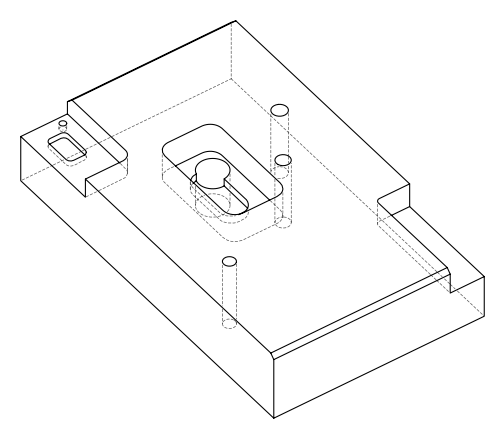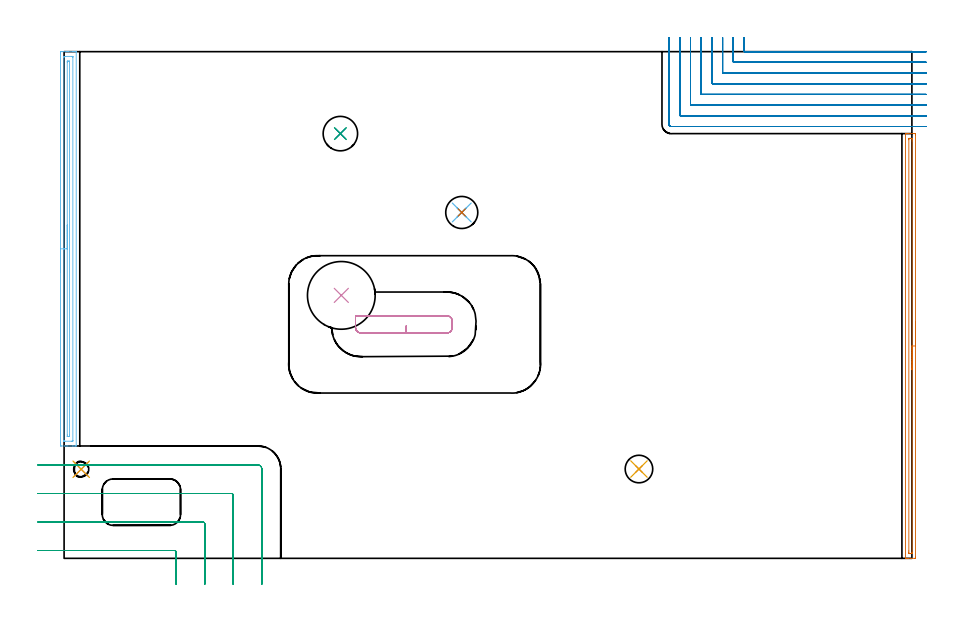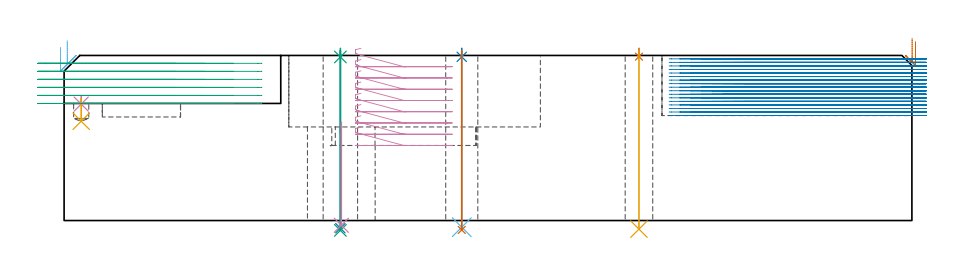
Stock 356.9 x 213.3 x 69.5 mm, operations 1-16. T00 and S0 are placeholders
(PLAN: 18 operations, 13 tool changes, 61.7 min)
(1 SPOT_DRILL | STEP1HOLE | NXT0321_9005460120000 | 0.03 min | 1 mm3)
(2 SPOT_DRILL_1 | STEP1HOLE_1 | NXT0321_9005460120000 | 0.03 min | 3 mm3)
(3 SPOT_DRILL_2 | STEP1HOLE_2 | NXT0321_9005460120000 | 0.03 min | 1 mm3)
(4 SPOT_DRILL_3 | STEP1POCKET | NXT0321_9005460120000 | 0.03 min | 2155 mm3)
(5 DRILL_THROUGH_HOLE_INTO_CENTER | STEP1HOLE | NXT0301_087 | 0.3 min | 7322 mm3)
(6 DRILL_THROUGH_HOLE_INTO_CENTER_1 | STEP1HOLE_1 | NXT0301_042 | 0.3 min | 2732 mm3)
(7 DRILL_TO_ENLARGE_THROUGH_HOLE | STEP1HOLE_1 | NXT0301_102 | 0.3 min | 7193 mm3)
(8 DRILL_THROUGH_HOLE_INTO_CENTER_2 | STEP1HOLE_2 | NXT0301_065 | 0.3 min | 4802 mm3)
(9 DRILL_TO_ENLARGE_THROUGH_HOLE_1 | STEP1HOLE_2 | NXT0301_106 | 0.3 min | 6650 mm3)
(10 INDEXABLE_INSERT_DRILL_THROUGH_HOLE_FROM_SOLID | STEP1HOLE_3 | NXT0302_028 | 0.18 min | 44310 mm3)
(11 DRILL_BLIND_HOLE_INTO_CENTER | STEP1POCKET | NXT0301_035 | 0.04 min | 228 mm3)
(12 AREA_MILL | FG_CHAMFER_SURFACE | UGT0205_001 | 4.16 min | 3707 mm3)
(13 AREA_MILL_1 | FG_CHAMFER_SURFACE_1 | UGT0205_001 | 3.03 min | 1604 mm3)
(14 MILL_CORNER_NOTCH_RECTANGULAR | CORNER_NOTCH_RECTANGULAR | NXT0201_008 | Follow Part, ap 1.5, ae 75% | 34.58 min | 91724 mm3)
(15 MILL_CORNER_NOTCH_RECTANGULAR_1 | CORNER_NOTCH_RECTANGULAR_1 | UGT0201_008 | Follow Part, ap 4, ae 75% | 5.77 min | 84481 mm3)
(16 MILL_OPEN_POCKET | POCKET_OPEN | UGT0201_094 | Follow Part, ap 5, ae 75% | 2.58 min | 49821 mm3)
(17 MILL_RECTANGULAR_POCKET | POCKET_RECTANGULAR_STRAIGHT | UGT0201_008 | Follow Part, ap 4, ae 75% | 8.78 min | 121792 mm3)
(18 MILL_RECTANGULAR_POCKET_1 | POCKET_RECTANGULAR_STRAIGHT_1 | NXT0201_009 | Follow Part, ap 2, ae 75% | 0.95 min | 3553 mm3)
(TOOL NXT0321_9005460120000 | NC Spot Drill, 142deg, 12mm, Carbide, Uncoated | D12 PA142 FL30 Z2)
(TOOL NXT0301_087 | Carbide Drill 11.6mm [860.1-1160-058A1-MM 2214] | D11.6 PA140 FL72 Z2)
(TOOL NXT0301_042 | Carbide Drill 7.1mm [860.1-0710-057A1-MM 2214] | D7.1 PA140 FL85 Z2)
(TOOL NXT0301_102 | Carbide Drill 13.5mm [860.1-1350-108A1-MM 2214] | D13.5 PA140 FL123 Z2)
(TOOL NXT0301_065 | Carbide Drill 9.4mm [860.1-0940-075A1-MM 2214] | D9.4 PA140 FL98 Z2)
(TOOL NXT0301_106 | Carbide Drill 14.5mm [860.1-1450-073A1-MM 2214] | D14.5 PA140 FL83 Z2)
(TOOL NXT0302_028 | Index. Insert Drill 28.5mm [880-D2850L32-03] | D28.5 PA176 FL86 Z2)
(TOOL NXT0301_035 | Carbide Drill 6.4mm [860.1-0640-032A1-MM 2214] | D6.4 PA140 FL53 Z2)
(TOOL UGT0205_001 | Chamfer Mill 20 x 3 x 45 deg. | D20 FL50 Z2)
(TOOL NXT0201_008 | ENDMILL 6mm [2P460-0600-NA 1630] | D6 FL26 Z6)
(TOOL UGT0201_008 | End Mill 16 mm | D16 FL32 Z4)
(TOOL UGT0201_094 | End mill 20 mm | D20 FL38 Z4)
(TOOL NXT0201_009 | ENDMILL 8mm [2P460-0800-NA 1630] | D8 FL26 Z6)
(OP 1 SPOT_DRILL)
G17 G21 G94 G90
T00 M6
G54
G17 G0 G90 X242. Y37.6 S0 M3
G43 Z79.5 H0
G94 G81 G98 Z68.992 F250. R72.5
G80
M5
M2
(OP 2 SPOT_DRILL_1)
G17 G21 G94 G90
T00 M6
G54
G17 G0 G90 X167.4 Y145.6 S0 M3
G43 Z79.5 H0
G94 G81 G98 Z68.915 F250. R72.5
G80
M5
M2
(OP 3 SPOT_DRILL_2)
G17 G21 G94 G90
T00 M6
G54
G17 G0 G90 X116.3 Y178.8 S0 M3
G43 Z79.5 H0
G94 G81 G98 Z68.872 F250. R72.5
G80
M5
M2
(OP 4 SPOT_DRILL_3)
G17 G21 G94 G90
T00 M6
G54
G17 G0 G90 X7.2 Y37.5 S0 M3
G43 Z79.5 H0
G94 G81 G98 Z49.025 F250. R52.3
G80
M5
M2
(OP 5 DRILL_THROUGH_HOLE_INTO_CENTER)
G17 G21 G94 G90
T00 M6
G54
G17 G0 G90 X242. Y37.6 S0 M3
G43 Z79.5 H1
G94 G73 G98 Z-3.611 F250. Q10.444 R71.5
G80
M5
M2
(OP 6 DRILL_THROUGH_HOLE_INTO_CENTER_1)
G17 G21 G94 G90
T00 M6
G54
G17 G0 G90 X167.4 Y145.6 S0 M3
G43 Z79.5 H1
G94 G73 G98 Z-2.792 F250. Q6.572 R71.5
G80
M5
M2
(OP 7 DRILL_TO_ENLARGE_THROUGH_HOLE)
G17 G21 G94 G90
T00 M6
G54
G17 G0 G90 X167.4 Y145.6 S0 M3
G43 Z79.5 H1
G94 G73 G98 Z-3.957 F250. Q12.243 R71.5
G80
M5
M2
(OP 8 DRILL_THROUGH_HOLE_INTO_CENTER_2)
G17 G21 G94 G90
T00 M6
G54
G17 G0 G90 X116.3 Y178.8 S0 M3
G43 Z79.5 H1
G94 G73 G98 Z-3.211 F250. Q9.089 R71.5
G80
M5
M2
(OP 9 DRILL_TO_ENLARGE_THROUGH_HOLE_1)
G17 G21 G94 G90
T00 M6
G54
G17 G0 G90 X116.3 Y178.8 S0 M3
G43 Z79.5 H1
G94 G73 G98 Z-4.139 F250. Q12.273 R71.5
G80
M5
M2
(OP 10 INDEXABLE_INSERT_DRILL_THROUGH_HOLE_FROM_SOLID)
G17 G21 G94 G90
T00 M6
G54
G17 G0 G90 X116.7 Y110.7 S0 M3
G43 Z79.5 H1
G94 G81 G98 Z-1.998 F250. R41.4
G80
M5
M2
(OP 11 DRILL_BLIND_HOLE_INTO_CENTER)
G17 G21 G94 G90
T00 M6
G54
G17 G0 G90 X7.2 Y37.5 S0 M3
G43 Z79.5 H1
G94 G81 G98 Z41.8 F250. R51.3
G80
M5
M2
(OP 12 AREA_MILL)
G17 G21 G94 G90
T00 M6
G54
G17 G0 G90 X-1.5 Y120.3 S1061 M3
G43 Z79.5 H0
Z72.9
G94 G1 Y120.338 Z72.028 F250.
Y120.452 Z71.163
Y120.641 Z70.312
Y120.903 Z69.48
Y121.237 Z68.674
Y121.64 Z67.9
Y122.108 Z67.164
Y122.64 Z66.472
Y123.229 Z65.829
Y123.872 Z65.24
Y124.564 Z64.708
Y125.3 Z64.24
Y126.074 Z63.837
Y126.88 Z63.503
Y127.712 Z63.241
Y128.564 Z63.052
Y129.428 Z62.938
Y130.3 Z62.9
Y212.442
X-1.498 Y212.715 Z62.902
X-1.491 Y213.293 Z62.905
X-1.464 Y213.297 Z62.933
X-0.88 Y213.3 Z63.515
X-0.573 Z63.823
X0.907 Z65.301
X1.521 Z65.918
X1.789 Z66.186
X3.587 Z67.982
X4.145 Z68.544
X4.713 Z69.112
X5.047 Y213.298 Z69.438
X5.08 Y213.295 Z69.472
X5.097 Y213.291 Z69.488
X5.1 Y213.161 Z69.5
Y47.439
X5.097 Y47.31 Z69.488
X5.048 Y47.307 Z69.44
X4.713 Y47.3 Z69.112
X4.145 Z68.544
X3.587 Z67.982
X1.521 Z65.918
X0.907 Z65.301
X0.32 Z64.715
X-1.136 Y47.301 Z63.26
X-1.464 Y47.303 Z62.932
X-1.491 Y47.307 Z62.905
X-1.497 Y47.885 Z62.903
X-1.5 Y48.503 Z62.9
Y130.3
X-0.086 Z64.314
X-0.085 Y210.933 Z64.315
Y211.031
X-0.081 Y211.13 Z64.319
X-0.072 Y211.29 Z64.328
X0.013 Y211.293 Z64.413
X0.54 Y211.299 Z64.94
X3.219 Y211.3 Z67.619
X3.587 Y211.298 Z67.987
X3.639 Y211.295 Z68.039
X3.669 Y211.29 Z68.069
X3.679 Y211.28 Z68.079
X3.681 Y211.228 Z68.081
X3.685 Y211.032 Z68.085
X3.686 Y210.933 Z68.086
X3.685 Y49.667 Z68.085
X3.684 Y49.569 Z68.084
X3.681 Y49.47 Z68.081
X3.672 Y49.31 Z68.072
X3.587 Y49.308 Z67.987
X3.06 Y49.301 Z67.46
X0.381 Y49.3 Z64.781
X0.013 Y49.302 Z64.413
X-0.039 Y49.305 Z64.361
X-0.069 Y49.31 Z64.331
X-0.079 Y49.32 Z64.321
X-0.081 Y49.371 Z64.319
X-0.085 Y49.568 Z64.315
X-0.086 Y49.667 Z64.314
Y130.3
X1.328 Z65.728
X1.329 Y208.73 Z65.729
X1.331 Y209.151 Z65.731
X1.333 Y209.268 Z65.733
X1.335 Y209.288 Z65.735
X1.403 Y209.294 Z65.803
X1.502 Y209.298 Z65.902
X1.651 Y209.3 Z66.051
X1.8 Z66.2
X1.949 Y209.298 Z66.349
X2.246 Y209.29 Z66.646
X2.266 Y209.286 Z66.666
X2.268 Y209.282 Z66.668
X2.271 Y209.26 Z66.671
Y209.219
Y209.151
Y51.87
X2.269 Y51.449 Z66.669
X2.267 Y51.332 Z66.667
X2.265 Y51.312 Z66.665
X2.197 Y51.306 Z66.597
X2.098 Y51.302 Z66.498
X1.949 Y51.3 Z66.349
X1.8 Z66.2
X1.651 Y51.302 Z66.051
X1.354 Y51.31 Z65.754
X1.334 Y51.314 Z65.734
X1.332 Y51.318 Z65.732
X1.329 Y51.34 Z65.729
X1.328 Y51.919 Z65.728
Y130.3
Y131.172 Z65.766
Y132.036 Z65.88
Y132.888 Z66.069
Y133.72 Z66.331
Y134.526 Z66.665
Y135.3 Z67.068
Y136.036 Z67.537
Y136.728 Z68.068
Y137.371 Z68.657
Y137.96 Z69.301
Y138.492 Z69.993
Y138.96 Z70.728
Y139.363 Z71.502
Y139.697 Z72.308
Y139.959 Z73.14
Y140.148 Z73.992
Y140.262 Z74.857
Y140.3 Z75.728
G0 Z79.5
M5
M2
(OP 13 AREA_MILL_1)
G17 G21 G94 G90
T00 M6
G54
G17 G0 G90 X358.4 Y99.4 S1061 M3
G43 Z79.5 H0
Z75.3
G94 G1 Y99.362 Z74.428 F250.
Y99.248 Z73.564
Y99.059 Z72.712
Y98.797 Z71.88
Y98.463 Z71.074
Y98.06 Z70.3
Y97.592 Z69.564
Y97.06 Z68.872
Y96.471 Z68.229
Y95.828 Z67.64
Y95.136 Z67.109
Y94.4 Z66.64
Y93.626 Z66.237
Y92.82 Z65.903
Y91.988 Z65.641
Y91.136 Z65.452
Y90.272 Z65.338
Y89.4 Z65.3
Y0.605
X358.397 Y0.249
X358.392 Y0.01 Z65.304
X358.049 Y0. Z65.646
X356.611 Z67.086
X355.426 Z68.269
X354.804 Z68.895
X354.45 Z69.249
X354.323 Y0.002 Z69.369
X354.202 Y0.01 Z69.488
X354.2 Y0.159 Z69.5
Y178.641
X354.202 Y178.79 Z69.488
X354.323 Y178.798 Z69.369
X354.45 Y178.8 Z69.249
X354.804 Z68.895
X355.426 Z68.269
X357.485 Z66.212
X358.049 Y178.796 Z65.646
X358.392 Y178.79 Z65.303
X358.397 Y178.551 Z65.3
X358.4 Y178.195
Y89.4
X356.986 Z66.714
X356.985 Y2.583 Z66.715
X356.983 Y2.39 Z66.717
X356.979 Y2.041 Z66.721
X356.973 Y2.01 Z66.727
X356.911 Y2.006 Z66.789
X356.809 Y2.002 Z66.891
X356.681 Y2. Z67.019
X356.3 Z67.4
X355.806 Y2.001 Z67.894
X355.664 Y2.006 Z68.036
X355.638 Y2.01 Z68.062
X355.621 Y2.016 Z68.079
X355.62 Y2.047 Z68.08
X355.616 Y2.196 Z68.084
X355.615 Y2.39 Z68.085
X355.614 Y3.09 Z68.086
X355.615 Y176.217 Z68.085
X355.617 Y176.41 Z68.083
X355.621 Y176.759 Z68.079
X355.627 Y176.79 Z68.073
X355.689 Y176.794 Z68.011
X355.791 Y176.798 Z67.909
X355.919 Y176.8 Z67.781
X356.3 Z67.4
X356.793 Y176.799 Z66.907
X356.936 Y176.794 Z66.764
X356.962 Y176.79 Z66.738
X356.979 Y176.784 Z66.721
X356.98 Y176.753 Z66.72
X356.984 Y176.604 Z66.716
X356.985 Y176.41 Z66.715
X356.986 Y175.71 Z66.714
Y89.4
Y88.528 Z66.752
Y87.664 Z66.866
Y86.812 Z67.055
Y85.98 Z67.317
Y85.174 Z67.651
Y84.4 Z68.054
Y83.664 Z68.523
Y82.972 Z69.054
Y82.329 Z69.643
Y81.74 Z70.286
Y81.208 Z70.979
Y80.74 Z71.714
Y80.337 Z72.488
Y80.003 Z73.294
Y79.741 Z74.126
Y79.552 Z74.978
Y79.438 Z75.843
Y79.4 Z76.714
G0 Z79.5
M5
M2
(OP 14 MILL_CORNER_NOTCH_RECTANGULAR)
G17 G21 G94 G90
T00 M6
G54
G17 G0 G90 X286.2 Y219.3 S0 M3
G43 Z79.565 H1
Z68.073
G94 G1 Y216.3 F250.
Y213.597 F500.
G3 X286.497 Y213.3 R0.3
G1 X359.723
X359.9
X362.9 Y213.283 F250.
G0 Z79.565
X281.7 Y219.3
Z68.073
G1 Y216.3
Y209.097 F500.
G3 X281.997 Y208.8 R0.3
G1 X359.723
X359.9 Y208.799
X362.9 Y208.78 F250.
G0 Z79.565
X277.2 Y219.3
Z68.073
G1 Y216.3
Y204.597 F500.
G3 X277.497 Y204.3 R0.3
G1 X359.723
X359.9 Y204.299
X362.9 Y204.276 F250.
G0 Z79.565
X272.7 Y219.3
Z68.073
G1 Y216.3
Y200.097 F500.
G3 X272.997 Y199.8 R0.3
G1 X359.723
X359.9 Y199.799
X362.9 Y199.77 F250.
G0 Z79.565
X268.2 Y219.3
Z68.073
G1 Y216.3
Y195.597 F500.
G3 X268.497 Y195.3 R0.3
G1 X359.723
X359.9 Y195.299
X362.9 Y195.259 F250.
G0 Z79.565
X263.7 Y219.3
Z68.073
G1 Y216.3
Y191.097 F500.
G3 X263.997 Y190.8 R0.3
G1 X359.723
X359.9 Y190.798
X362.899 Y190.739 F250.
G0 Z79.565
X259.2 Y219.3
Z68.073
G1 Y216.3
Y186.598 F500.
G3 X259.498 Y186.3 R0.3
G1 X359.723
X359.9 Y186.297
X362.898 Y186.178 F250.
G0 Z79.565
X254.7 Y219.3
Z68.073
G1 Y216.3
Y182.7 F500.
G3 X255.6 Y181.8 R0.9
G1 X359.723
X362.723 F250.
G0 Z79.565
X286.2 Y219.3
Z66.581
G1 Y216.3
Y213.597 F500.
G3 X286.497 Y213.3 R0.3
G1 X359.9
X362.9 F250.
G0 Z79.565
X281.7 Y219.3
Z66.581
G1 Y216.3
Y209.097 F500.
G3 X281.997 Y208.8 R0.3
G1 X359.9
X362.9 F250.
G0 Z79.565
X277.2 Y219.3
Z66.581
G1 Y216.3
Y204.597 F500.
G3 X277.497 Y204.3 R0.3
G1 X359.9
X362.9 F250.
G0 Z79.565
X272.7 Y219.3
Z66.581
G1 Y216.3
Y200.097 F500.
G3 X272.997 Y199.8 R0.3
G1 X359.9
X362.9 F250.
G0 Z79.565
X268.2 Y219.3
Z66.581
G1 Y216.3
Y195.597 F500.
G3 X268.497 Y195.3 R0.3
G1 X359.9
X362.9 F250.
G0 Z79.565
X263.7 Y219.3
Z66.581
G1 Y216.3
Y191.097 F500.
G3 X263.997 Y190.8 R0.3
G1 X359.9
X362.9 F250.
G0 Z79.565
X259.2 Y219.3
Z66.581
G1 Y216.3
Y186.598 F500.
G3 X259.498 Y186.3 R0.3
G1 X359.9
X362.9 F250.
G0 Z79.565
X254.7 Y219.3
Z66.581
G1 Y216.3
Y182.7 F500.
G3 X255.6 Y181.8 R0.9
G1 X359.9
X362.9 F250.
G0 Z79.565
X286.2 Y219.3
Z65.089
G1 Y216.3
Y213.597 F500.
G3 X286.497 Y213.3 R0.3
G1 X359.9
X362.9 F250.
G0 Z79.565
X281.7 Y219.3
Z65.089
G1 Y216.3
Y209.097 F500.
G3 X281.997 Y208.8 R0.3
G1 X359.9
X362.9 F250.
G0 Z79.565
X277.2 Y219.3
Z65.089
G1 Y216.3
Y204.597 F500.
G3 X277.497 Y204.3 R0.3
G1 X359.9
X362.9 F250.
G0 Z79.565
X272.7 Y219.3
Z65.089
G1 Y216.3
Y200.097 F500.
G3 X272.997 Y199.8 R0.3
G1 X359.9
X362.9 F250.
G0 Z79.565
X268.2 Y219.3
Z65.089
G1 Y216.3
Y195.597 F500.
G3 X268.497 Y195.3 R0.3
G1 X359.9
X362.9 F250.
G0 Z79.565
X263.7 Y219.3
Z65.089
G1 Y216.3
Y191.097 F500.
G3 X263.997 Y190.8 R0.3
G1 X359.9
X362.9 F250.
G0 Z79.565
X259.2 Y219.3
Z65.089
G1 Y216.3
Y186.598 F500.
G3 X259.498 Y186.3 R0.3
G1 X359.9
X362.9 F250.
G0 Z79.565
X254.7 Y219.3
Z65.089
G1 Y216.3
Y182.7 F500.
G3 X255.6 Y181.8 R0.9
G1 X359.9
X362.9 F250.
G0 Z79.565
X286.2 Y219.3
Z63.597
G1 Y216.3
Y213.597 F500.
G3 X286.497 Y213.3 R0.3
G1 X359.9
X362.9 F250.
G0 Z79.565
X281.7 Y219.3
Z63.597
G1 Y216.3
Y209.097 F500.
G3 X281.997 Y208.8 R0.3
G1 X359.9
X362.9 F250.
G0 Z79.565
X277.2 Y219.3
Z63.597
G1 Y216.3
Y204.597 F500.
G3 X277.497 Y204.3 R0.3
G1 X359.9
X362.9 F250.
G0 Z79.565
X272.7 Y219.3
Z63.597
G1 Y216.3
Y200.097 F500.
G3 X272.997 Y199.8 R0.3
G1 X359.9
X362.9 F250.
G0 Z79.565
X268.2 Y219.3
Z63.597
G1 Y216.3
Y195.597 F500.
G3 X268.497 Y195.3 R0.3
G1 X359.9
X362.9 F250.
G0 Z79.565
X263.7 Y219.3
Z63.597
G1 Y216.3
Y191.097 F500.
G3 X263.997 Y190.8 R0.3
G1 X359.9
X362.9 F250.
G0 Z79.565
X259.2 Y219.3
Z63.597
G1 Y216.3
Y186.598 F500.
G3 X259.498 Y186.3 R0.3
G1 X359.9
X362.9 F250.
G0 Z79.565
X254.7 Y219.3
Z63.597
G1 Y216.3
Y182.7 F500.
G3 X255.6 Y181.8 R0.9
G1 X359.9
X362.9 F250.
G0 Z79.565
X286.2 Y219.3
Z62.105
G1 Y216.3
Y213.597 F500.
G3 X286.497 Y213.3 R0.3
G1 X359.9
X362.9 F250.
G0 Z79.565
X281.7 Y219.3
Z62.105
G1 Y216.3
Y209.097 F500.
G3 X281.997 Y208.8 R0.3
G1 X359.9
X362.9 F250.
G0 Z79.565
X277.2 Y219.3
Z62.105
G1 Y216.3
Y204.597 F500.
G3 X277.497 Y204.3 R0.3
G1 X359.9
X362.9 F250.
G0 Z79.565
X272.7 Y219.3
Z62.105
G1 Y216.3
Y200.097 F500.
G3 X272.997 Y199.8 R0.3
G1 X359.9
X362.9 F250.
G0 Z79.565
X268.2 Y219.3
Z62.105
G1 Y216.3
Y195.597 F500.
G3 X268.497 Y195.3 R0.3
G1 X359.9
X362.9 F250.
G0 Z79.565
X263.7 Y219.3
Z62.105
G1 Y216.3
Y191.097 F500.
G3 X263.997 Y190.8 R0.3
G1 X359.9
X362.9 F250.
G0 Z79.565
X259.2 Y219.3
Z62.105
G1 Y216.3
Y186.598 F500.
G3 X259.498 Y186.3 R0.3
G1 X359.9
X362.9 F250.
G0 Z79.565
X254.7 Y219.3
Z62.105
G1 Y216.3
Y182.7 F500.
G3 X255.6 Y181.8 R0.9
G1 X359.9
X362.9 F250.
G0 Z79.565
X286.2 Y219.3
Z60.613
G1 Y216.3
Y213.597 F500.
G3 X286.497 Y213.3 R0.3
G1 X359.9
X362.9 F250.
G0 Z79.565
X281.7 Y219.3
Z60.613
G1 Y216.3
Y209.097 F500.
G3 X281.997 Y208.8 R0.3
G1 X359.9
X362.9 F250.
G0 Z79.565
X277.2 Y219.3
Z60.613
G1 Y216.3
Y204.597 F500.
G3 X277.497 Y204.3 R0.3
G1 X359.9
X362.9 F250.
G0 Z79.565
X272.7 Y219.3
Z60.613
G1 Y216.3
Y200.097 F500.
G3 X272.997 Y199.8 R0.3
G1 X359.9
X362.9 F250.
G0 Z79.565
X268.2 Y219.3
Z60.613
G1 Y216.3
Y195.597 F500.
G3 X268.497 Y195.3 R0.3
G1 X359.9
X362.9 F250.
G0 Z79.565
X263.7 Y219.3
Z60.613
G1 Y216.3
Y191.097 F500.
G3 X263.997 Y190.8 R0.3
G1 X359.9
X362.9 F250.
G0 Z79.565
X259.2 Y219.3
Z60.613
G1 Y216.3
Y186.598 F500.
G3 X259.498 Y186.3 R0.3
G1 X359.9
X362.9 F250.
G0 Z79.565
X254.7 Y219.3
Z60.613
G1 Y216.3
Y182.7 F500.
G3 X255.6 Y181.8 R0.9
G1 X359.9
X362.9 F250.
G0 Z79.565
X286.2 Y219.3
Z59.121
G1 Y216.3
Y213.597 F500.
G3 X286.497 Y213.3 R0.3
G1 X359.9
X362.9 F250.
G0 Z79.565
X281.7 Y219.3
Z59.121
G1 Y216.3
Y209.097 F500.
G3 X281.997 Y208.8 R0.3
G1 X359.9
X362.9 F250.
G0 Z79.565
X277.2 Y219.3
Z59.121
G1 Y216.3
Y204.597 F500.
G3 X277.497 Y204.3 R0.3
G1 X359.9
X362.9 F250.
G0 Z79.565
X272.7 Y219.3
Z59.121
G1 Y216.3
Y200.097 F500.
G3 X272.997 Y199.8 R0.3
G1 X359.9
X362.9 F250.
G0 Z79.565
X268.2 Y219.3
Z59.121
G1 Y216.3
Y195.597 F500.
G3 X268.497 Y195.3 R0.3
G1 X359.9
X362.9 F250.
G0 Z79.565
X263.7 Y219.3
Z59.121
G1 Y216.3
Y191.097 F500.
G3 X263.997 Y190.8 R0.3
G1 X359.9
X362.9 F250.
G0 Z79.565
X259.2 Y219.3
Z59.121
G1 Y216.3
Y186.598 F500.
G3 X259.498 Y186.3 R0.3
G1 X359.9
X362.9 F250.
G0 Z79.565
X254.7 Y219.3
Z59.121
G1 Y216.3
Y182.7 F500.
G3 X255.6 Y181.8 R0.9
G1 X359.9
X362.9 F250.
G0 Z79.565
X286.2 Y219.3
Z57.629
G1 Y216.3
Y213.597 F500.
G3 X286.497 Y213.3 R0.3
G1 X359.9
X362.9 F250.
G0 Z79.565
X281.7 Y219.3
Z57.629
G1 Y216.3
Y209.097 F500.
G3 X281.997 Y208.8 R0.3
G1 X359.9
X362.9 F250.
G0 Z79.565
X277.2 Y219.3
Z57.629
G1 Y216.3
Y204.597 F500.
G3 X277.497 Y204.3 R0.3
G1 X359.9
X362.9 F250.
G0 Z79.565
X272.7 Y219.3
Z57.629
G1 Y216.3
Y200.097 F500.
G3 X272.997 Y199.8 R0.3
G1 X359.9
X362.9 F250.
G0 Z79.565
X268.2 Y219.3
Z57.629
G1 Y216.3
Y195.597 F500.
G3 X268.497 Y195.3 R0.3
G1 X359.9
X362.9 F250.
G0 Z79.565
X263.7 Y219.3
Z57.629
G1 Y216.3
Y191.097 F500.
G3 X263.997 Y190.8 R0.3
G1 X359.9
X362.9 F250.
G0 Z79.565
X259.2 Y219.3
Z57.629
G1 Y216.3
Y186.598 F500.
G3 X259.498 Y186.3 R0.3
G1 X359.9
X362.9 F250.
G0 Z79.565
X254.7 Y219.3
Z57.629
G1 Y216.3
Y182.7 F500.
G3 X255.6 Y181.8 R0.9
G1 X359.9
X362.9 F250.
G0 Z79.565
X286.2 Y219.3
Z56.137
G1 Y216.3
Y213.597 F500.
G3 X286.497 Y213.3 R0.3
G1 X359.9
X362.9 F250.
G0 Z79.565
X281.7 Y219.3
Z56.137
G1 Y216.3
Y209.097 F500.
G3 X281.997 Y208.8 R0.3
G1 X359.9
X362.9 F250.
G0 Z79.565
X277.2 Y219.3
Z56.137
G1 Y216.3
Y204.597 F500.
G3 X277.497 Y204.3 R0.3
G1 X359.9
X362.9 F250.
G0 Z79.565
X272.7 Y219.3
Z56.137
G1 Y216.3
Y200.097 F500.
G3 X272.997 Y199.8 R0.3
G1 X359.9
X362.9 F250.
G0 Z79.565
X268.2 Y219.3
Z56.137
G1 Y216.3
Y195.597 F500.
G3 X268.497 Y195.3 R0.3
G1 X359.9
X362.9 F250.
G0 Z79.565
X263.7 Y219.3
Z56.137
G1 Y216.3
Y191.097 F500.
G3 X263.997 Y190.8 R0.3
G1 X359.9
X362.9 F250.
G0 Z79.565
X259.2 Y219.3
Z56.137
G1 Y216.3
Y186.598 F500.
G3 X259.498 Y186.3 R0.3
G1 X359.9
X362.9 F250.
G0 Z79.565
X254.7 Y219.3
Z56.137
G1 Y216.3
Y182.7 F500.
G3 X255.6 Y181.8 R0.9
G1 X359.9
X362.9 F250.
G0 Z79.565
X286.2 Y219.3
Z54.645
G1 Y216.3
Y213.597 F500.
G3 X286.497 Y213.3 R0.3
G1 X359.9
X362.9 F250.
G0 Z79.565
X281.7 Y219.3
Z54.645
G1 Y216.3
Y209.097 F500.
G3 X281.997 Y208.8 R0.3
G1 X359.9
X362.9 F250.
G0 Z79.565
X277.2 Y219.3
Z54.645
G1 Y216.3
Y204.597 F500.
G3 X277.497 Y204.3 R0.3
G1 X359.9
X362.9 F250.
G0 Z79.565
X272.7 Y219.3
Z54.645
G1 Y216.3
Y200.097 F500.
G3 X272.997 Y199.8 R0.3
G1 X359.9
X362.9 F250.
G0 Z79.565
X268.2 Y219.3
Z54.645
G1 Y216.3
Y195.597 F500.
G3 X268.497 Y195.3 R0.3
G1 X359.9
X362.9 F250.
G0 Z79.565
X263.7 Y219.3
Z54.645
G1 Y216.3
Y191.097 F500.
G3 X263.997 Y190.8 R0.3
G1 X359.9
X362.9 F250.
G0 Z79.565
X259.2 Y219.3
Z54.645
G1 Y216.3
Y186.598 F500.
G3 X259.498 Y186.3 R0.3
G1 X359.9
X362.9 F250.
G0 Z79.565
X254.7 Y219.3
Z54.645
G1 Y216.3
Y182.7 F500.
G3 X255.6 Y181.8 R0.9
G1 X359.9
X362.9 F250.
G0 Z79.565
X286.2 Y219.3
Z53.152
G1 Y216.3
Y213.597 F500.
G3 X286.497 Y213.3 R0.3
G1 X359.9
X362.9 F250.
G0 Z79.565
X281.7 Y219.3
Z53.152
G1 Y216.3
Y209.097 F500.
G3 X281.997 Y208.8 R0.3
G1 X359.9
X362.9 F250.
G0 Z79.565
X277.2 Y219.3
Z53.152
G1 Y216.3
Y204.597 F500.
G3 X277.497 Y204.3 R0.3
G1 X359.9
X362.9 F250.
G0 Z79.565
X272.7 Y219.3
Z53.152
G1 Y216.3
Y200.097 F500.
G3 X272.997 Y199.8 R0.3
G1 X359.9
X362.9 F250.
G0 Z79.565
X268.2 Y219.3
Z53.152
G1 Y216.3
Y195.597 F500.
G3 X268.497 Y195.3 R0.3
G1 X359.9
X362.9 F250.
G0 Z79.565
X263.7 Y219.3
Z53.152
G1 Y216.3
Y191.097 F500.
G3 X263.997 Y190.8 R0.3
G1 X359.9
X362.9 F250.
G0 Z79.565
X259.2 Y219.3
Z53.152
G1 Y216.3
Y186.598 F500.
G3 X259.498 Y186.3 R0.3
G1 X359.9
X362.9 F250.
G0 Z79.565
X254.7 Y219.3
Z53.152
G1 Y216.3
Y182.7 F500.
G3 X255.6 Y181.8 R0.9
G1 X359.9
X362.9 F250.
G0 Z79.565
X286.2 Y219.3
Z51.66
G1 Y216.3
Y213.597 F500.
G3 X286.497 Y213.3 R0.3
G1 X359.9
X362.9 F250.
G0 Z79.565
X281.7 Y219.3
Z51.66
G1 Y216.3
Y209.097 F500.
G3 X281.997 Y208.8 R0.3
G1 X359.9
X362.9 F250.
G0 Z79.565
X277.2 Y219.3
Z51.66
G1 Y216.3
Y204.597 F500.
G3 X277.497 Y204.3 R0.3
G1 X359.9
X362.9 F250.
G0 Z79.565
X272.7 Y219.3
Z51.66
G1 Y216.3
Y200.097 F500.
G3 X272.997 Y199.8 R0.3
G1 X359.9
X362.9 F250.
G0 Z79.565
X268.2 Y219.3
Z51.66
G1 Y216.3
Y195.597 F500.
G3 X268.497 Y195.3 R0.3
G1 X359.9
X362.9 F250.
G0 Z79.565
X263.7 Y219.3
Z51.66
G1 Y216.3
Y191.097 F500.
G3 X263.997 Y190.8 R0.3
G1 X359.9
X362.9 F250.
G0 Z79.565
X259.2 Y219.3
Z51.66
G1 Y216.3
Y186.598 F500.
G3 X259.498 Y186.3 R0.3
G1 X359.9
X362.9 F250.
G0 Z79.565
X254.7 Y219.3
Z51.66
G1 Y216.3
Y182.7 F500.
G3 X255.6 Y181.8 R0.9
G1 X359.9
X362.9 F250.
G0 Z79.565
X286.2 Y219.3
Z50.168
G1 Y216.3
Y213.597 F500.
G3 X286.497 Y213.3 R0.3
G1 X359.9
X362.9 F250.
G0 Z79.565
X281.7 Y219.3
Z50.168
G1 Y216.3
Y209.097 F500.
G3 X281.997 Y208.8 R0.3
G1 X359.9
X362.9 F250.
G0 Z79.565
X277.2 Y219.3
Z50.168
G1 Y216.3
Y204.597 F500.
G3 X277.497 Y204.3 R0.3
G1 X359.9
X362.9 F250.
G0 Z79.565
X272.7 Y219.3
Z50.168
G1 Y216.3
Y200.097 F500.
G3 X272.997 Y199.8 R0.3
G1 X359.9
X362.9 F250.
G0 Z79.565
X268.2 Y219.3
Z50.168
G1 Y216.3
Y195.597 F500.
G3 X268.497 Y195.3 R0.3
G1 X359.9
X362.9 F250.
G0 Z79.565
X263.7 Y219.3
Z50.168
G1 Y216.3
Y191.097 F500.
G3 X263.997 Y190.8 R0.3
G1 X359.9
X362.9 F250.
G0 Z79.565
X259.2 Y219.3
Z50.168
G1 Y216.3
Y186.598 F500.
G3 X259.498 Y186.3 R0.3
G1 X359.9
X362.9 F250.
G0 Z79.565
X254.7 Y219.3
Z50.168
G1 Y216.3
Y182.7 F500.
G3 X255.6 Y181.8 R0.9
G1 X359.9
X362.9 F250.
G0 Z79.565
X286.2 Y219.3
Z48.676
G1 Y216.3
Y213.597 F500.
G3 X286.497 Y213.3 R0.3
G1 X359.9
X362.9 F250.
G0 Z79.565
X281.7 Y219.3
Z48.676
G1 Y216.3
Y209.097 F500.
G3 X281.997 Y208.8 R0.3
G1 X359.9
X362.9 F250.
G0 Z79.565
X277.2 Y219.3
Z48.676
G1 Y216.3
Y204.597 F500.
G3 X277.497 Y204.3 R0.3
G1 X359.9
X362.9 F250.
G0 Z79.565
X272.7 Y219.3
Z48.676
G1 Y216.3
Y200.097 F500.
G3 X272.997 Y199.8 R0.3
G1 X359.9
X362.9 F250.
G0 Z79.565
X268.2 Y219.3
Z48.676
G1 Y216.3
Y195.597 F500.
G3 X268.497 Y195.3 R0.3
G1 X359.9
X362.9 F250.
G0 Z79.565
X263.7 Y219.3
Z48.676
G1 Y216.3
Y191.097 F500.
G3 X263.997 Y190.8 R0.3
G1 X359.9
X362.9 F250.
G0 Z79.565
X259.2 Y219.3
Z48.676
G1 Y216.3
Y186.598 F500.
G3 X259.498 Y186.3 R0.3
G1 X359.9
X362.9 F250.
G0 Z79.565
X254.7 Y219.3
Z48.676
G1 Y216.3
Y182.7 F500.
G3 X255.6 Y181.8 R0.9
G1 X359.9
X362.9 F250.
G0 Z79.565
X286.2 Y219.3
Z47.184
G1 Y216.3
Y213.597 F500.
G3 X286.497 Y213.3 R0.3
G1 X359.9
X362.9 F250.
G0 Z79.565
X281.7 Y219.3
Z47.184
G1 Y216.3
Y209.097 F500.
G3 X281.997 Y208.8 R0.3
G1 X359.9
X362.9 F250.
G0 Z79.565
X277.2 Y219.3
Z47.184
G1 Y216.3
Y204.597 F500.
G3 X277.497 Y204.3 R0.3
G1 X359.9
X362.9 F250.
G0 Z79.565
X272.7 Y219.3
Z47.184
G1 Y216.3
Y200.097 F500.
G3 X272.997 Y199.8 R0.3
G1 X359.9
X362.9 F250.
G0 Z79.565
X268.2 Y219.3
Z47.184
G1 Y216.3
Y195.597 F500.
G3 X268.497 Y195.3 R0.3
G1 X359.9
X362.9 F250.
G0 Z79.565
X263.7 Y219.3
Z47.184
G1 Y216.3
Y191.097 F500.
G3 X263.997 Y190.8 R0.3
G1 X359.9
X362.9 F250.
G0 Z79.565
X259.2 Y219.3
Z47.184
G1 Y216.3
Y186.598 F500.
G3 X259.498 Y186.3 R0.3
G1 X359.9
X362.9 F250.
G0 Z79.565
X254.7 Y219.3
Z47.184
G1 Y216.3
Y182.7 F500.
G3 X255.6 Y181.8 R0.9
G1 X359.9
X362.9 F250.
G0 Z79.565
X286.2 Y219.3
Z45.692
G1 Y216.3
Y213.597 F500.
G3 X286.497 Y213.3 R0.3
G1 X359.9
X362.9 F250.
G0 Z79.565
X281.7 Y219.3
Z45.692
G1 Y216.3
Y209.097 F500.
G3 X281.997 Y208.8 R0.3
G1 X359.9
X362.9 F250.
G0 Z79.565
X277.2 Y219.3
Z45.692
G1 Y216.3
Y204.597 F500.
G3 X277.497 Y204.3 R0.3
G1 X359.9
X362.9 F250.
G0 Z79.565
X272.7 Y219.3
Z45.692
G1 Y216.3
Y200.097 F500.
G3 X272.997 Y199.8 R0.3
G1 X359.9
X362.9 F250.
G0 Z79.565
X268.2 Y219.3
Z45.692
G1 Y216.3
Y195.597 F500.
G3 X268.497 Y195.3 R0.3
G1 X359.9
X362.9 F250.
G0 Z79.565
X263.7 Y219.3
Z45.692
G1 Y216.3
Y191.097 F500.
G3 X263.997 Y190.8 R0.3
G1 X359.9
X362.9 F250.
G0 Z79.565
X259.2 Y219.3
Z45.692
G1 Y216.3
Y186.598 F500.
G3 X259.498 Y186.3 R0.3
G1 X359.9
X362.9 F250.
G0 Z79.565
X254.7 Y219.3
Z45.692
G1 Y216.3
Y182.7 F500.
G3 X255.6 Y181.8 R0.9
G1 X359.9
X362.9 F250.
G0 Z79.565
X286.2 Y219.3
Z44.2
G1 Y216.3
Y213.597 F500.
G3 X286.497 Y213.3 R0.3
G1 X359.9
X362.9 F250.
G0 Z79.565
X281.7 Y219.3
Z44.2
G1 Y216.3
Y209.097 F500.
G3 X281.997 Y208.8 R0.3
G1 X359.9
X362.9 F250.
G0 Z79.565
X277.2 Y219.3
Z44.2
G1 Y216.3
Y204.597 F500.
G3 X277.497 Y204.3 R0.3
G1 X359.9
X362.9 F250.
G0 Z79.565
X272.7 Y219.3
Z44.2
G1 Y216.3
Y200.097 F500.
G3 X272.997 Y199.8 R0.3
G1 X359.9
X362.9 F250.
G0 Z79.565
X268.2 Y219.3
Z44.2
G1 Y216.3
Y195.597 F500.
G3 X268.497 Y195.3 R0.3
G1 X359.9
X362.9 F250.
G0 Z79.565
X263.7 Y219.3
Z44.2
G1 Y216.3
Y191.097 F500.
G3 X263.997 Y190.8 R0.3
G1 X359.9
X362.9 F250.
G0 Z79.565
X259.2 Y219.3
Z44.2
G1 Y216.3
Y186.598 F500.
G3 X259.498 Y186.3 R0.3
G1 X359.9
X362.9 F250.
G0 Z79.565
X254.7 Y219.3
Z44.2
G1 Y216.3
Y182.7 F500.
G3 X255.6 Y181.8 R0.9
G1 X359.9
X362.9 F250.
G0 Z79.565
M5
M2
(OP 15 MILL_CORNER_NOTCH_RECTANGULAR_1)
G17 G21 G94 G90
T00 M6
G54
G17 G0 G90 X47.2 Y-11. S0 M3
G43 Z79.565 H0
Z66.188
G94 G1 Y-8. F250.
Y2.505 F500.
G3 X46.405 Y3.3 R0.8
G1 X-8.
X-11. F250.
G0 Z79.565
X59.2 Y-11.
Z66.188
G1 Y-8.
Y14.504 F500.
G3 X58.404 Y15.3 R0.8
G1 X-8.
X-11. F250.
G0 Z79.565
X71.2 Y-11.
Z66.188
G1 Y-8.
Y26.504 F500.
G3 X70.404 Y27.3 R0.8
G1 X-8.
X-11. F250.
G0 Z79.565
X83.2 Y-11.
Z66.188
G1 Y-8.
Y37.7 F500.
G3 X81.6 Y39.3 R1.6
G1 X-8.
X-11. F250.
G0 Z79.565
X47.2 Y-11.
Z62.81
G1 Y-8.
Y2.505 F500.
G3 X46.405 Y3.3 R0.8
G1 X-8.
X-11. F250.
G0 Z79.565
X59.2 Y-11.
Z62.81
G1 Y-8.
Y14.504 F500.
G3 X58.404 Y15.3 R0.8
G1 X-8.
X-11. F250.
G0 Z79.565
X71.2 Y-11.
Z62.81
G1 Y-8.
Y26.504 F500.
G3 X70.404 Y27.3 R0.8
G1 X-8.
X-11. F250.
G0 Z79.565
X83.2 Y-11.
Z62.81
G1 Y-8.
Y37.7 F500.
G3 X81.6 Y39.3 R1.6
G1 X-8.
X-11. F250.
G0 Z79.565
X47.2 Y-11.
Z59.433
G1 Y-8.
Y2.505 F500.
G3 X46.405 Y3.3 R0.8
G1 X-8.
X-11. F250.
G0 Z79.565
X59.2 Y-11.
Z59.433
G1 Y-8.
Y14.504 F500.
G3 X58.404 Y15.3 R0.8
G1 X-8.
X-11. F250.
G0 Z79.565
X71.2 Y-11.
Z59.433
G1 Y-8.
Y26.504 F500.
G3 X70.404 Y27.3 R0.8
G1 X-8.
X-11. F250.
G0 Z79.565
X83.2 Y-11.
Z59.433
G1 Y-8.
Y37.7 F500.
G3 X81.6 Y39.3 R1.6
G1 X-8.
X-11. F250.
G0 Z79.565
X47.2 Y-11.
Z56.055
G1 Y-8.
Y2.505 F500.
G3 X46.405 Y3.3 R0.8
G1 X-8.
X-11. F250.
G0 Z79.565
X59.2 Y-11.
Z56.055
G1 Y-8.
Y14.504 F500.
G3 X58.404 Y15.3 R0.8
G1 X-8.
X-11. F250.
G0 Z79.565
X71.2 Y-11.
Z56.055
G1 Y-8.
Y26.504 F500.
G3 X70.404 Y27.3 R0.8
G1 X-8.
X-11. F250.
G0 Z79.565
X83.2 Y-11.
Z56.055
G1 Y-8.
Y37.7 F500.
G3 X81.6 Y39.3 R1.6
G1 X-8.
X-11. F250.
G0 Z79.565
X47.2 Y-11.
Z52.678
G1 Y-8.
Y2.505 F500.
G3 X46.405 Y3.3 R0.8
G1 X-8.
X-11. F250.
G0 Z79.565
X59.2 Y-11.
Z52.678
G1 Y-8.
Y14.504 F500.
G3 X58.404 Y15.3 R0.8
G1 X-8.
X-11. F250.
G0 Z79.565
X71.2 Y-11.
Z52.678
G1 Y-8.
Y26.504 F500.
G3 X70.404 Y27.3 R0.8
G1 X-8.
X-11. F250.
G0 Z79.565
X83.2 Y-11.
Z52.678
G1 Y-8.
Y37.7 F500.
G3 X81.6 Y39.3 R1.6
G1 X-8.
X-11. F250.
G0 Z79.565
X47.2 Y-11.
Z49.3
G1 Y-8.
Y2.505 F500.
G3 X46.405 Y3.3 R0.8
G1 X-8.
X-11. F250.
G0 Z79.565
X59.2 Y-11.
Z49.3
G1 Y-8.
Y14.504 F500.
G3 X58.404 Y15.3 R0.8
G1 X-8.
X-11. F250.
G0 Z79.565
X71.2 Y-11.
Z49.3
G1 Y-8.
Y26.504 F500.
G3 X70.404 Y27.3 R0.8
G1 X-8.
X-11. F250.
G0 Z79.565
X83.2 Y-11.
Z49.3
G1 Y-8.
Y37.7 F500.
G3 X81.6 Y39.3 R1.6
G1 X-8.
X-11. F250.
G0 Z79.565
M5
M2
(OP 16 MILL_OPEN_POCKET)
G17 G21 G94 G90
T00 M6
G54
G17 G0 G90 X124.931 Y102.1 S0 M3
G43 Z79.5 H0
Z72.5
G94 G1 X122.668 Z71.894 F250.
X122.701 Y96.876 Z70.494
X122.81 Y96.383 Z70.359
X123.027 Y95.927 Z70.223
X123.342 Y95.532 Z70.088
X123.739 Y95.22 Z69.953
X124.196 Y95.005 Z69.817
X124.69 Y94.9 Z69.682
X124.9 Z69.626
X143.05 Z64.762
X161.2 F500.
G3 X163.4 Y97.1 R2.2
G1 Y99.9
G3 X161.2 Y102.1 R2.2
G1 X122.668
X122.7 Y97.086
G3 X124.9 Y94.9 R2.2
G1 X143.05
X144.05
Y97.9 F250.
G0 X124.931 Y102.1 Z67.762
G1 X122.668 Z67.156
X122.701 Y96.876 Z65.756
X122.81 Y96.383 Z65.621
X123.027 Y95.927 Z65.486
X123.342 Y95.532 Z65.35
X123.739 Y95.22 Z65.215
X124.196 Y95.005 Z65.08
X124.69 Y94.9 Z64.944
X124.9 Z64.888
X143.05 Z60.025
X161.2 F500.
G3 X163.4 Y97.1 R2.2
G1 Y99.9
G3 X161.2 Y102.1 R2.2
G1 X122.668
X122.7 Y97.086
G3 X124.9 Y94.9 R2.2
G1 X143.05
X144.05
Y97.9 F250.
G0 X124.931 Y102.1 Z63.025
G1 X122.668 Z62.419
X122.701 Y96.876 Z61.019
X122.81 Y96.383 Z60.884
X123.027 Y95.927 Z60.748
X123.342 Y95.532 Z60.613
X123.739 Y95.22 Z60.478
X124.196 Y95.005 Z60.342
X124.69 Y94.9 Z60.207
X124.9 Z60.151
X143.05 Z55.287
X161.2 F500.
G3 X163.4 Y97.1 R2.2
G1 Y99.9
G3 X161.2 Y102.1 R2.2
G1 X122.668
X122.7 Y97.086
G3 X124.9 Y94.9 R2.2
G1 X143.05
X144.05
Y97.9 F250.
G0 X124.931 Y102.1 Z58.287
G1 X122.668 Z57.681
X122.701 Y96.876 Z56.281
X122.81 Y96.383 Z56.146
X123.027 Y95.927 Z56.011
X123.342 Y95.532 Z55.875
X123.739 Y95.22 Z55.74
X124.196 Y95.005 Z55.605
X124.69 Y94.9 Z55.469
X124.9 Z55.413
X143.05 Z50.55
X161.2 F500.
G3 X163.4 Y97.1 R2.2
G1 Y99.9
G3 X161.2 Y102.1 R2.2
G1 X122.668
X122.7 Y97.086
G3 X124.9 Y94.9 R2.2
G1 X143.05
X144.05
Y97.9 F250.
G0 X124.931 Y102.1 Z53.55
G1 X122.668 Z52.944
X122.7 Y97.086 Z51.6
X122.701 Y96.876 Z51.544
X122.81 Y96.383 Z51.409
X123.027 Y95.927 Z51.273
X123.342 Y95.532 Z51.138
X123.739 Y95.22 Z51.003
X124.196 Y95.005 Z50.867
X124.69 Y94.9 Z50.732
X124.9 Z50.676
X143.05 Z45.812
X161.2 F500.
G3 X163.4 Y97.1 R2.2
G1 Y99.9
G3 X161.2 Y102.1 R2.2
G1 X122.668
X122.7 Y97.086
G3 X124.9 Y94.9 R2.2
G1 X143.05
X144.05
Y97.9 F250.
G0 X124.931 Y102.1 Z48.812
G1 X122.668 Z48.206
X122.7 Y97.086 Z46.863
X122.701 Y96.876 Z46.806
X122.81 Y96.383 Z46.671
X123.027 Y95.927 Z46.536
X123.342 Y95.532 Z46.4
X123.739 Y95.22 Z46.265
X124.196 Y95.005 Z46.13
X124.69 Y94.9 Z45.995
X124.9 Z45.938
X143.05 Z41.075
X161.2 F500.
G3 X163.4 Y97.1 R2.2
G1 Y99.9
G3 X161.2 Y102.1 R2.2
G1 X122.668
X122.7 Y97.086
G3 X124.9 Y94.9 R2.2
G1 X143.05
X144.05
Y97.9 F250.
G0 X124.931 Y102.1 Z44.075
G1 X122.668 Z43.469
X122.701 Y96.876 Z42.069
X122.81 Y96.383 Z41.934
X123.027 Y95.927 Z41.798
X123.342 Y95.532 Z41.663
X123.739 Y95.22 Z41.528
X124.196 Y95.005 Z41.392
X124.69 Y94.9 Z41.257
X124.9 Z41.201
X143.05 Z36.337
X161.2 F500.
G3 X163.4 Y97.1 R2.2
G1 Y99.9
G3 X161.2 Y102.1 R2.2
G1 X122.668
X122.7 Y97.086
G3 X124.9 Y94.9 R2.2
G1 X143.05
X144.05
Y97.9 F250.
G0 X124.931 Y102.1 Z39.337
G1 X122.668 Z38.731
X122.701 Y96.876 Z37.331
X122.81 Y96.383 Z37.196
X123.027 Y95.927 Z37.061
X123.342 Y95.532 Z36.926
X123.739 Y95.22 Z36.79
X124.196 Y95.005 Z36.655
X124.69 Y94.9 Z36.52
X124.9 Z36.463
X143.05 Z31.6
X161.2 F500.
G3 X163.4 Y97.1 R2.2
G1 Y99.9
G3 X161.2 Y102.1 R2.2
G1 X122.668
X122.7 Y97.086
G3 X124.9 Y94.9 R2.2
G1 X143.05
X144.05
Y97.9 F250.
G0 Z79.5
M5
M2
